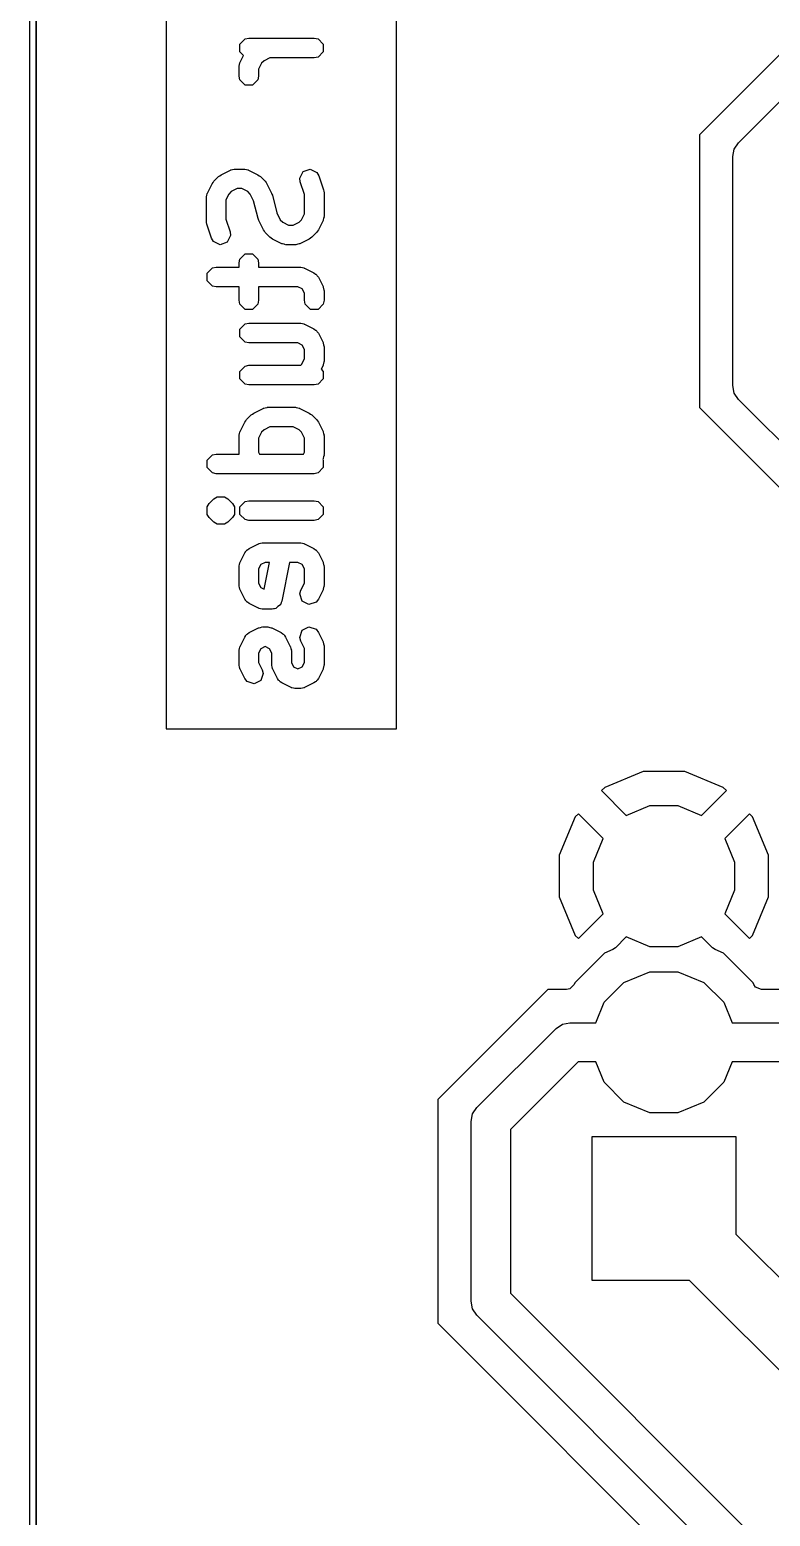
# Model space of a CAD drawing. Header units: millimetres. Extents: x 102.9 to 147, y -135 to -49.9.
# Drawn here: x 102.95 to 114.27, y -115.79 to -93.06 of the extents above; entities that cross this region are included whole.
import ezdxf

# ---------------------------------------------------------------- set-up
doc = ezdxf.new("R2010")
doc.units = ezdxf.units.MM
doc.layers.add('B.Cu', color=153, linetype='CONTINUOUS', true_color=0x4d7fc4)

msp = doc.modelspace()

# ---------------------------------------------------------------- linework, layer by layer
at = {"layer": 'B.Cu', "linetype": 'CONTINUOUS'}
for p, q in [((102.95, -135), (102.95, -50)), ((103.05, -50.05), (103.05, -134.95)), ((103.0505, -103.7484), (103.0505, -60.180048)), ((105.035509, -70.717764), (105.035509, -103.7484)), ((108.559328, -103.7484), (108.559328, -91.351738)), ((106.162246, -93.282821), (106.243425, -93.201642)), ((106.162246, -93.397627), (106.162246, -93.282821)), ((106.218934, -93.454315), (106.162246, -93.397627)), ((106.243425, -93.201642), (106.300828, -93.190224)), ((106.300828, -93.190224), (107.300828, -93.190224)), ((107.300828, -93.190224), (107.358231, -93.201642)), ((107.358231, -93.201642), (107.43941, -93.282821)), ((107.43941, -93.397627), (107.358231, -93.478806)), ((107.43941, -93.282821), (107.43941, -93.397627)), ((106.150828, -93.625939), (106.152293, -93.618571)), ((106.150828, -93.768796), (106.150828, -93.625939)), ((106.151205, -93.615306), (106.157555, -93.592116)), ((106.152293, -93.618571), (106.151205, -93.615306)), ((106.157555, -93.592116), (106.162246, -93.568536)), ((106.162246, -93.568536), (106.164679, -93.566102)), ((106.164679, -93.566102), (106.166664, -93.558857)), ((106.166664, -93.558857), (106.218934, -93.454315)), ((106.495535, -93.571934), (106.450828, -93.661349)), ((106.532539, -93.53493), (106.495535, -93.571934)), ((106.621952, -93.490224), (106.532539, -93.53493)), ((107.300828, -93.490224), (106.621952, -93.490224)), ((107.358231, -93.478806), (107.300828, -93.490224)), ((114.455107, -93.4015), (113.1915, -94.665107)), ((106.162246, -93.826199), (106.150828, -93.768796)), ((106.243425, -93.907378), (106.162246, -93.826199)), ((106.43941, -93.826199), (106.358231, -93.907378)), ((106.450828, -93.768796), (106.43941, -93.826199)), ((106.450828, -93.661349), (106.450828, -93.768796)), ((106.358231, -93.907378), (106.243425, -93.907378)), ((113.787868, -94.787868), (114.577868, -93.997868)), ((113.1915, -94.665107), (113.1915, -98.834892)), ((113.7, -95), (113.722836, -94.885195)), ((113.722836, -94.885195), (113.787868, -94.787868)), ((105.876603, -95.277488), (106.019461, -95.20606)), ((106.019461, -95.20606), (106.026704, -95.204076)), ((106.026704, -95.204076), (106.029139, -95.201642)), ((106.029139, -95.201642), (106.052723, -95.19695)), ((106.052723, -95.19695), (106.07591, -95.190601)), ((106.07591, -95.190601), (106.079175, -95.191689)), ((106.079175, -95.191689), (106.086542, -95.190224)), ((106.086542, -95.190224), (106.2294, -95.190224)), ((106.2294, -95.190224), (106.236767, -95.191689)), ((106.236767, -95.191689), (106.240033, -95.190601)), ((106.240033, -95.190601), (106.263222, -95.196951)), ((106.263222, -95.196951), (106.286803, -95.201642)), ((106.286803, -95.201642), (106.289236, -95.204075)), ((106.289236, -95.204075), (106.296482, -95.20606)), ((106.296482, -95.20606), (106.439339, -95.277488)), ((107.13112, -95.226906), (107.240034, -95.190601)), ((107.240034, -95.190601), (107.342718, -95.241944)), ((113.7, -98.5), (113.7, -95)), ((105.666664, -95.558856), (105.738093, -95.415999)), ((105.738093, -95.415999), (105.752832, -95.397006)), ((105.752832, -95.397006), (105.76619, -95.377016)), ((105.76619, -95.377016), (105.837618, -95.305587)), ((105.837618, -95.305587), (105.85761, -95.292227)), ((105.85761, -95.292227), (105.876603, -95.277488)), ((106.439339, -95.277488), (106.458331, -95.292227)), ((106.458331, -95.292227), (106.478324, -95.305587)), ((106.478324, -95.305587), (106.549752, -95.377016)), ((106.549752, -95.377016), (106.563109, -95.397006)), ((106.563109, -95.397006), (106.577849, -95.415999)), ((106.577849, -95.415999), (106.649278, -95.558855)), ((107.079777, -95.32959), (107.13112, -95.226906)), ((107.087097, -95.387658), (107.079777, -95.32959)), ((107.150828, -95.578852), (107.087097, -95.387658)), ((107.342718, -95.241944), (107.371703, -95.29279)), ((107.371703, -95.29279), (107.443131, -95.507076)), ((105.650828, -95.625938), (105.652293, -95.61857)), ((105.650828, -95.983081), (105.650828, -95.625938)), ((105.651205, -95.615305), (105.657555, -95.592115)), ((105.652293, -95.61857), (105.651205, -95.615305)), ((105.657555, -95.592115), (105.662246, -95.568535)), ((105.662246, -95.568535), (105.664679, -95.566101)), ((105.664679, -95.566101), (105.666664, -95.558856)), ((105.995535, -95.571933), (105.950828, -95.661348)), ((105.950828, -95.661348), (105.950828, -95.95874)), ((106.032539, -95.534929), (105.995535, -95.571933)), ((106.121952, -95.490224), (106.032539, -95.534929)), ((106.19399, -95.490224), (106.121952, -95.490224)), ((106.283401, -95.534929), (106.19399, -95.490224)), ((106.320406, -95.571934), (106.283401, -95.534929)), ((106.373586, -95.678294), (106.320406, -95.571934)), ((106.649278, -95.558855), (106.653618, -95.574705)), ((106.653618, -95.574705), (106.660635, -95.589558)), ((106.660635, -95.589558), (106.728069, -95.859296)), ((107.150828, -95.876242), (107.150828, -95.578852)), ((107.443131, -95.507076), (107.446138, -95.530934)), ((107.446138, -95.530934), (107.450828, -95.55451)), ((107.450828, -95.55451), (107.450828, -95.911652)), ((106.441021, -95.948032), (106.373586, -95.678294)), ((106.728069, -95.859296), (106.781248, -95.965655)), ((107.106122, -95.965654), (107.150828, -95.876242)), ((105.655519, -96.006664), (105.650828, -95.983081)), ((105.658526, -96.030515), (105.655519, -96.006664)), ((105.729954, -96.244801), (105.658526, -96.030515)), ((105.950828, -95.95874), (106.014559, -96.149932)), ((106.448037, -95.962885), (106.441021, -95.948032)), ((106.452378, -95.978734), (106.448037, -95.962885)), ((106.523807, -96.121592), (106.452378, -95.978734)), ((106.538546, -96.140584), (106.523807, -96.121592)), ((106.781248, -95.965655), (106.818253, -96.002659)), ((106.818253, -96.002659), (106.907667, -96.047367)), ((106.907667, -96.047367), (106.979704, -96.047367)), ((106.979704, -96.047367), (107.069118, -96.002659)), ((107.069118, -96.002659), (107.106122, -95.965654)), ((107.363564, -96.121591), (107.348824, -96.140583)), ((107.434993, -95.978733), (107.363564, -96.121591)), ((107.436976, -95.971488), (107.434993, -95.978733)), ((107.43941, -95.969055), (107.436976, -95.971488)), ((107.4441, -95.945476), (107.43941, -95.969055)), ((107.450451, -95.922284), (107.4441, -95.945476)), ((107.450828, -95.911652), (107.449362, -95.919018)), ((107.449362, -95.919018), (107.450451, -95.922284)), ((105.758939, -96.295648), (105.729954, -96.244801)), ((105.861623, -96.34699), (105.758939, -96.295648)), ((105.970538, -96.310685), (105.861623, -96.34699)), ((106.02188, -96.208), (105.970538, -96.310685)), ((106.014559, -96.149932), (106.02188, -96.208)), ((106.551906, -96.160577), (106.538546, -96.140584)), ((106.623335, -96.232005), (106.551906, -96.160577)), ((106.643325, -96.245362), (106.623335, -96.232005)), ((106.662318, -96.260102), (106.643325, -96.245362)), ((106.805174, -96.331531), (106.662318, -96.260102)), ((106.81242, -96.333515), (106.805174, -96.331531)), ((106.814854, -96.335949), (106.81242, -96.333515)), ((106.83843, -96.340638), (106.814854, -96.335949)), ((106.861623, -96.34699), (106.83843, -96.340638)), ((106.864888, -96.345901), (106.861623, -96.34699)), ((106.872257, -96.347367), (106.864888, -96.345901)), ((107.015114, -96.347367), (106.872257, -96.347367)), ((107.022481, -96.345901), (107.015114, -96.347367)), ((107.025747, -96.34699), (107.022481, -96.345901)), ((107.048936, -96.340639), (107.025747, -96.34699)), ((107.072517, -96.335949), (107.048936, -96.340639)), ((107.07495, -96.333515), (107.072517, -96.335949)), ((107.082196, -96.331531), (107.07495, -96.333515)), ((107.225053, -96.260102), (107.082196, -96.331531)), ((107.244045, -96.245362), (107.225053, -96.260102)), ((107.264036, -96.232005), (107.244045, -96.245362)), ((107.335465, -96.160577), (107.264036, -96.232005)), ((107.348824, -96.140583), (107.335465, -96.160577)), ((106.150828, -96.625938), (106.162246, -96.568535)), ((106.162246, -96.568535), (106.243425, -96.487356)), ((106.243425, -96.487356), (106.358231, -96.487356)), ((106.358231, -96.487356), (106.43941, -96.568535)), ((106.43941, -96.568535), (106.450828, -96.625938)), ((105.662246, -96.78282), (105.743425, -96.701641)), ((105.662246, -96.897626), (105.662246, -96.78282)), ((105.743425, -96.701641), (105.800828, -96.690223)), ((105.800828, -96.690223), (106.150828, -96.690223)), ((106.150828, -96.690223), (106.150828, -96.625938)), ((106.450828, -96.625938), (106.450828, -96.690223)), ((106.450828, -96.690223), (107.086542, -96.690223)), ((107.086542, -96.690223), (107.093909, -96.691688)), ((107.093909, -96.691688), (107.097175, -96.6906)), ((107.097175, -96.6906), (107.120364, -96.69695)), ((107.120364, -96.69695), (107.143945, -96.701641)), ((107.143945, -96.701641), (107.146378, -96.704074)), ((107.146378, -96.704074), (107.153624, -96.706059)), ((107.153624, -96.706059), (107.296482, -96.777488)), ((107.296482, -96.777488), (107.320075, -96.795799)), ((107.320075, -96.795799), (107.32768, -96.798334)), ((107.32768, -96.798334), (107.334251, -96.8068)), ((107.334251, -96.8068), (107.342718, -96.813372)), ((105.743425, -96.978805), (105.662246, -96.897626)), ((105.800828, -96.990223), (105.743425, -96.978805)), ((106.150828, -96.990223), (105.800828, -96.990223)), ((106.150828, -97.197366), (106.150828, -96.990223)), ((107.051132, -96.990223), (106.450828, -96.990223)), ((106.450828, -96.990223), (106.450828, -97.197366)), ((107.117596, -97.023455), (107.051132, -96.990223)), ((107.150828, -97.089918), (107.117596, -97.023455)), ((107.342718, -96.813372), (107.345252, -96.820976)), ((107.345252, -96.820976), (107.363564, -96.84457)), ((107.363564, -96.84457), (107.434992, -96.987428)), ((107.434992, -96.987428), (107.436975, -96.994671)), ((107.436975, -96.994671), (107.43941, -96.997106)), ((107.43941, -96.997106), (107.444101, -97.02069)), ((107.444101, -97.02069), (107.450451, -97.043877)), ((106.162246, -97.254769), (106.150828, -97.197366)), ((106.243425, -97.335948), (106.162246, -97.254769)), ((106.43941, -97.254769), (106.358231, -97.335948)), ((106.450828, -97.197366), (106.43941, -97.254769)), ((107.150828, -97.197366), (107.150828, -97.089918)), ((107.162246, -97.254769), (107.150828, -97.197366)), ((107.243425, -97.335948), (107.162246, -97.254769)), ((107.43941, -97.254769), (107.358231, -97.335948)), ((107.450828, -97.197366), (107.43941, -97.254769)), ((107.450451, -97.043877), (107.449362, -97.047142)), ((107.449362, -97.047142), (107.450828, -97.054509)), ((107.450828, -97.054509), (107.450828, -97.197366)), ((106.358231, -97.335948), (106.243425, -97.335948)), ((107.358231, -97.335948), (107.243425, -97.335948)), ((106.162246, -97.639963), (106.243425, -97.558784)), ((106.162246, -97.754769), (106.162246, -97.639963)), ((106.243425, -97.558784), (106.300828, -97.547366)), ((106.300828, -97.547366), (107.086542, -97.547366)), ((107.086542, -97.547366), (107.093909, -97.548831)), ((107.093909, -97.548831), (107.097175, -97.547743)), ((107.097175, -97.547743), (107.120364, -97.554093)), ((107.120364, -97.554093), (107.143945, -97.558784)), ((107.143945, -97.558784), (107.146378, -97.561217)), ((107.146378, -97.561217), (107.153624, -97.563202)), ((107.153624, -97.563202), (107.296482, -97.634631)), ((107.296482, -97.634631), (107.320075, -97.652942)), ((107.320075, -97.652942), (107.32768, -97.655477)), ((107.32768, -97.655477), (107.334251, -97.663943)), ((107.334251, -97.663943), (107.342718, -97.670515)), ((107.342718, -97.670515), (107.345252, -97.678119)), ((107.345252, -97.678119), (107.363564, -97.701713)), ((107.363564, -97.701713), (107.434992, -97.844571)), ((106.243425, -97.835948), (106.162246, -97.754769)), ((106.300828, -97.847366), (106.243425, -97.835948)), ((107.051132, -97.847366), (106.300828, -97.847366)), ((107.117596, -97.880598), (107.051132, -97.847366)), ((107.150828, -97.947061), (107.117596, -97.880598)), ((107.434992, -97.844571), (107.436975, -97.851814)), ((107.436975, -97.851814), (107.43941, -97.854249)), ((107.43941, -97.854249), (107.444101, -97.877833)), ((107.444101, -97.877833), (107.450451, -97.90102)), ((107.450451, -97.90102), (107.449362, -97.904285)), ((107.449362, -97.904285), (107.450828, -97.911652)), ((107.450828, -97.911652), (107.450828, -98.125938)), ((107.106121, -98.179941), (107.150828, -98.090528)), ((107.150828, -98.090528), (107.150828, -97.947061)), ((107.444101, -98.159756), (107.43941, -98.183341)), ((107.450451, -98.13657), (107.444101, -98.159756)), ((107.450828, -98.125938), (107.449362, -98.133304)), ((107.449362, -98.133304), (107.450451, -98.13657)), ((106.162246, -98.282821), (106.243425, -98.201642)), ((106.162246, -98.397627), (106.162246, -98.282821)), ((106.243425, -98.478806), (106.162246, -98.397627)), ((106.243425, -98.201642), (106.300828, -98.190224)), ((106.300828, -98.190224), (107.095839, -98.190224)), ((107.095839, -98.190224), (107.106121, -98.179941)), ((107.43941, -98.397627), (107.358231, -98.478806)), ((107.434992, -98.193019), (107.40653, -98.249941)), ((107.40653, -98.249941), (107.43941, -98.282821)), ((107.436975, -98.185775), (107.434992, -98.193019)), ((107.43941, -98.183341), (107.436975, -98.185775)), ((107.43941, -98.282821), (107.43941, -98.397627)), ((106.300828, -98.490224), (106.243425, -98.478806)), ((107.300828, -98.490224), (106.300828, -98.490224)), ((107.358231, -98.478806), (107.300828, -98.490224)), ((113.722836, -98.614805), (113.7, -98.5)), ((113.787868, -98.712132), (113.722836, -98.614805)), ((106.376603, -98.920345), (106.519461, -98.848917)), ((106.519461, -98.848917), (106.526704, -98.846933)), ((106.526704, -98.846933), (106.529139, -98.844499)), ((106.529139, -98.844499), (106.552723, -98.839807)), ((106.552723, -98.839807), (106.57591, -98.833458)), ((106.57591, -98.833458), (106.579175, -98.834546)), ((106.579175, -98.834546), (106.586542, -98.833081)), ((106.586542, -98.833081), (107.015114, -98.833081)), ((107.015114, -98.833081), (107.022481, -98.834546)), ((107.022481, -98.834546), (107.025747, -98.833458)), ((107.025747, -98.833458), (107.048936, -98.839808)), ((107.048936, -98.839808), (107.072517, -98.844499)), ((107.072517, -98.844499), (107.07495, -98.846932)), ((107.07495, -98.846932), (107.082196, -98.848917)), ((107.082196, -98.848917), (107.225053, -98.920345)), ((113.1915, -98.834892), (113.682548, -99.32594)), ((114.787868, -99.712132), (113.787868, -98.712132)), ((106.166664, -99.201713), (106.238093, -99.058856)), ((106.238093, -99.058856), (106.252832, -99.039863)), ((106.252832, -99.039863), (106.26619, -99.019873)), ((106.26619, -99.019873), (106.337618, -98.948444)), ((106.337618, -98.948444), (106.35761, -98.935084)), ((106.35761, -98.935084), (106.376603, -98.920345)), ((107.225053, -98.920345), (107.244045, -98.935085)), ((107.244045, -98.935085), (107.264037, -98.948443)), ((107.264037, -98.948443), (107.335466, -99.019872)), ((107.335466, -99.019872), (107.348823, -99.039863)), ((107.348823, -99.039863), (107.363564, -99.058856)), ((107.363564, -99.058856), (107.434992, -99.201714)), ((106.150828, -99.268795), (106.152293, -99.261427)), ((106.150828, -99.547367), (106.150828, -99.268795)), ((106.151205, -99.258162), (106.157555, -99.234972)), ((106.152293, -99.261427), (106.151205, -99.258162)), ((106.157555, -99.234972), (106.162246, -99.211392)), ((106.162246, -99.211392), (106.164679, -99.208958)), ((106.164679, -99.208958), (106.166664, -99.201713)), ((106.495535, -99.21479), (106.450828, -99.304205)), ((106.450828, -99.304205), (106.450828, -99.519099)), ((106.532539, -99.177786), (106.495535, -99.21479)), ((106.621952, -99.133081), (106.532539, -99.177786)), ((106.979704, -99.133081), (106.621952, -99.133081)), ((107.069116, -99.177786), (106.979704, -99.133081)), ((107.106121, -99.214791), (107.069116, -99.177786)), ((107.150828, -99.304204), (107.106121, -99.214791)), ((107.150828, -99.519099), (107.150828, -99.304204)), ((107.434992, -99.201714), (107.436975, -99.208957)), ((107.436975, -99.208957), (107.43941, -99.211392)), ((107.43941, -99.211392), (107.444101, -99.234976)), ((107.444101, -99.234976), (107.450451, -99.258163)), ((107.450451, -99.258163), (107.449362, -99.261428)), ((107.449362, -99.261428), (107.450828, -99.268795)), ((107.450828, -99.268795), (107.450828, -99.554509)), ((106.450828, -99.519099), (106.464962, -99.547367)), ((107.136695, -99.547367), (107.150828, -99.519099)), ((113.682548, -99.32594), (113.68255, -99.325941)), ((113.68255, -99.325941), (114.174058, -99.817449)), ((105.662246, -99.639964), (105.743425, -99.558785)), ((105.662246, -99.75477), (105.662246, -99.639964)), ((105.743425, -99.835949), (105.662246, -99.75477)), ((105.743425, -99.558785), (105.800828, -99.547367)), ((105.800828, -99.547367), (106.150828, -99.547367)), ((106.464962, -99.547367), (107.136695, -99.547367)), ((107.43941, -99.75477), (107.358231, -99.835949)), ((107.434993, -99.62159), (107.43034, -99.630894)), ((107.43034, -99.630894), (107.43941, -99.639964)), ((107.436976, -99.614345), (107.434993, -99.62159)), ((107.43941, -99.611912), (107.436976, -99.614345)), ((107.4441, -99.588333), (107.43941, -99.611912)), ((107.43941, -99.639964), (107.43941, -99.75477)), ((107.450451, -99.565141), (107.4441, -99.588333)), ((107.450828, -99.554509), (107.449362, -99.561875)), ((107.449362, -99.561875), (107.450451, -99.565141)), ((105.800828, -99.847367), (105.743425, -99.835949)), ((107.300828, -99.847367), (105.800828, -99.847367)), ((107.358231, -99.835949), (107.300828, -99.847367)), ((114.174058, -99.817449), (114.174059, -99.817451)), ((114.174059, -99.817451), (114.1915, -99.834892)), ((114.1915, -99.834892), (114.665108, -100.3085)), ((105.766192, -100.234157), (105.814856, -100.201641)), ((105.814856, -100.201641), (105.92966, -100.201642)), ((105.92966, -100.201642), (105.929662, -100.201644)), ((105.929662, -100.201644), (105.978323, -100.234158)), ((105.662245, -100.469053), (105.662246, -100.354249)), ((105.662246, -100.354249), (105.694763, -100.305585)), ((105.694763, -100.305585), (105.766192, -100.234157)), ((105.978323, -100.234158), (106.049751, -100.305586)), ((106.049751, -100.305586), (106.082267, -100.354249)), ((106.082267, -100.354249), (106.082268, -100.469053)), ((106.162246, -100.354249), (106.243425, -100.27307)), ((106.162246, -100.469055), (106.162246, -100.354249)), ((106.243425, -100.27307), (106.300828, -100.261652)), ((106.300828, -100.261652), (107.300828, -100.261652)), ((107.300828, -100.261652), (107.358231, -100.27307)), ((107.358231, -100.27307), (107.43941, -100.354249)), ((107.43941, -100.354249), (107.43941, -100.469055)), ((105.662246, -100.469054), (105.662245, -100.469053)), ((105.662246, -100.469055), (105.662246, -100.469054)), ((105.662248, -100.469057), (105.662246, -100.469055)), ((105.694762, -100.517718), (105.662248, -100.469057)), ((105.766191, -100.589147), (105.694762, -100.517718)), ((105.814855, -100.621663), (105.766191, -100.589147)), ((105.814856, -100.621664), (105.814855, -100.621663)), ((105.92966, -100.621663), (105.814856, -100.621664)), ((105.978324, -100.589146), (105.92966, -100.621663)), ((106.049752, -100.517717), (105.978324, -100.589146)), ((106.082268, -100.469053), (106.049752, -100.517717)), ((106.243425, -100.550234), (106.162246, -100.469055)), ((106.300828, -100.561652), (106.243425, -100.550234)), ((107.300828, -100.561652), (106.300828, -100.561652)), ((107.358231, -100.550234), (107.300828, -100.561652)), ((107.43941, -100.469055), (107.358231, -100.550234)), ((106.166664, -101.201714), (106.238093, -101.058856)), ((106.238093, -101.058856), (106.256404, -101.035262)), ((106.256404, -101.035262), (106.258939, -101.027658)), ((106.258939, -101.027658), (106.267405, -101.021086)), ((106.267405, -101.021086), (106.273977, -101.01262)), ((106.273977, -101.01262), (106.281581, -101.010085)), ((106.281581, -101.010085), (106.305175, -100.991774)), ((106.305175, -100.991774), (106.448033, -100.920346)), ((106.448033, -100.920346), (106.455276, -100.918362)), ((106.455276, -100.918362), (106.457711, -100.915928)), ((106.457711, -100.915928), (106.481295, -100.911236)), ((106.481295, -100.911236), (106.504482, -100.904887)), ((106.504482, -100.904887), (106.507747, -100.905975)), ((106.507747, -100.905975), (106.515114, -100.90451)), ((106.515114, -100.90451), (107.086542, -100.90451)), ((107.086542, -100.90451), (107.093908, -100.905975)), ((107.093908, -100.905975), (107.097174, -100.904887)), ((107.097174, -100.904887), (107.12036, -100.911236)), ((107.12036, -100.911236), (107.143945, -100.915928)), ((107.143945, -100.915928), (107.146379, -100.918362)), ((107.146379, -100.918362), (107.153623, -100.920346)), ((107.153623, -100.920346), (107.296482, -100.991774)), ((107.296482, -100.991774), (107.320076, -101.010084)), ((107.320076, -101.010084), (107.327681, -101.01262)), ((107.327681, -101.01262), (107.334251, -101.021086)), ((107.334251, -101.021086), (107.342718, -101.027657)), ((107.342718, -101.027657), (107.345253, -101.035262)), ((107.345253, -101.035262), (107.363564, -101.058857)), ((107.363564, -101.058857), (107.434993, -101.201715)), ((106.150828, -101.268796), (106.152293, -101.261428)), ((106.150828, -101.55451), (106.150828, -101.268796)), ((106.151205, -101.258163), (106.157555, -101.234973)), ((106.152293, -101.261428), (106.151205, -101.258163)), ((106.157555, -101.234973), (106.162246, -101.211393)), ((106.162246, -101.211393), (106.164679, -101.208959)), ((106.164679, -101.208959), (106.166664, -101.201714)), ((106.48406, -101.237741), (106.450828, -101.304206)), ((106.450828, -101.304206), (106.450828, -101.519099)), ((106.550524, -101.20451), (106.48406, -101.237741)), ((106.536411, -101.611739), (106.617858, -101.20451)), ((106.617858, -101.20451), (106.550524, -101.20451)), ((106.923798, -101.20451), (106.805058, -101.798213)), ((107.051133, -101.20451), (106.923798, -101.20451)), ((107.117597, -101.237742), (107.051133, -101.20451)), ((107.150828, -101.304205), (107.117597, -101.237742)), ((107.150828, -101.5191), (107.150828, -101.304205)), ((107.434993, -101.201715), (107.436976, -101.208959)), ((107.436976, -101.208959), (107.43941, -101.211393)), ((107.43941, -101.211393), (107.4441, -101.234971)), ((107.4441, -101.234971), (107.450451, -101.258164)), ((107.450451, -101.258164), (107.449362, -101.261429)), ((107.449362, -101.261429), (107.450828, -101.268796)), ((107.450828, -101.268796), (107.450828, -101.55451)), ((106.152293, -101.561877), (106.150828, -101.55451)), ((106.151205, -101.565143), (106.152293, -101.561877)), ((106.157555, -101.588332), (106.151205, -101.565143)), ((106.450828, -101.519099), (106.48406, -101.585564)), ((107.095236, -101.630285), (107.150828, -101.5191)), ((107.450451, -101.565142), (107.444101, -101.588328)), ((107.450828, -101.55451), (107.449362, -101.561876)), ((107.449362, -101.561876), (107.450451, -101.565142)), ((106.162246, -101.611913), (106.157555, -101.588332)), ((106.164679, -101.614346), (106.162246, -101.611913)), ((106.166664, -101.621592), (106.164679, -101.614346)), ((106.238093, -101.764449), (106.166664, -101.621592)), ((106.256402, -101.788041), (106.238093, -101.764449)), ((106.258938, -101.795647), (106.256402, -101.788041)), ((106.267405, -101.802218), (106.258938, -101.795647)), ((106.273977, -101.810686), (106.267405, -101.802218)), ((106.48406, -101.585564), (106.536411, -101.611739)), ((106.805058, -101.798213), (106.796553, -101.818685)), ((107.079777, -101.686734), (107.095236, -101.630285)), ((107.116082, -101.795647), (107.079777, -101.686734)), ((107.218767, -101.84699), (107.116082, -101.795647)), ((107.363564, -101.764449), (107.32768, -101.810685)), ((107.434992, -101.621591), (107.363564, -101.764449)), ((107.436975, -101.614347), (107.434992, -101.621591)), ((107.43941, -101.611913), (107.436975, -101.614347)), ((107.444101, -101.588328), (107.43941, -101.611913)), ((106.281582, -101.813221), (106.273977, -101.810686)), ((106.305175, -101.831531), (106.281582, -101.813221)), ((106.448031, -101.90296), (106.305175, -101.831531)), ((106.455277, -101.904944), (106.448031, -101.90296)), ((106.457711, -101.907378), (106.455277, -101.904944)), ((106.481287, -101.912067), (106.457711, -101.907378)), ((106.50448, -101.918419), (106.481287, -101.912067)), ((106.507745, -101.91733), (106.50448, -101.918419)), ((106.515114, -101.918796), (106.507745, -101.91733)), ((106.657971, -101.918796), (106.515114, -101.918796)), ((106.679715, -101.91447), (106.657971, -101.918796)), ((106.687081, -101.915944), (106.679715, -101.91447)), ((106.693362, -101.911756), (106.687081, -101.915944)), ((106.715374, -101.907378), (106.693362, -101.911756)), ((106.746262, -101.87649), (106.715374, -101.907378)), ((106.782604, -101.852262), (106.746262, -101.87649)), ((106.791213, -101.831538), (106.782604, -101.852262)), ((106.796553, -101.826199), (106.791213, -101.831538)), ((106.796553, -101.818685), (106.796553, -101.826199)), ((107.32768, -101.810685), (107.218767, -101.84699)), ((106.305175, -102.277488), (106.448033, -102.20606)), ((106.448033, -102.20606), (106.455276, -102.204076)), ((106.455276, -102.204076), (106.457711, -102.201642)), ((106.457711, -102.201642), (106.481295, -102.19695)), ((106.481295, -102.19695), (106.504482, -102.190601)), ((106.504482, -102.190601), (106.507747, -102.191689)), ((106.507747, -102.191689), (106.515114, -102.190224)), ((106.515114, -102.190224), (106.586542, -102.190224)), ((106.586542, -102.190224), (106.593908, -102.191689)), ((106.593908, -102.191689), (106.597174, -102.190601)), ((106.597174, -102.190601), (106.62036, -102.19695)), ((106.62036, -102.19695), (106.643945, -102.201642)), ((106.643945, -102.201642), (106.646379, -102.204076)), ((106.646379, -102.204076), (106.653623, -102.20606)), ((106.653623, -102.20606), (106.796482, -102.277488)), ((107.079777, -102.350857), (107.116082, -102.241944)), ((107.116082, -102.241944), (107.218767, -102.190601)), ((107.218767, -102.190601), (107.32768, -102.226906)), ((107.32768, -102.226906), (107.363564, -102.273142)), ((106.164679, -102.494673), (106.166664, -102.487428)), ((106.166664, -102.487428), (106.238093, -102.34457)), ((106.238093, -102.34457), (106.256404, -102.320976)), ((106.256404, -102.320976), (106.258939, -102.313372)), ((106.258939, -102.313372), (106.267405, -102.3068)), ((106.267405, -102.3068), (106.273977, -102.298334)), ((106.273977, -102.298334), (106.281581, -102.295799)), ((106.281581, -102.295799), (106.305175, -102.277488)), ((106.550524, -102.490224), (106.48406, -102.523455)), ((106.551133, -102.490224), (106.550524, -102.490224)), ((106.617597, -102.523456), (106.551133, -102.490224)), ((106.796482, -102.277488), (106.820076, -102.295798)), ((106.820076, -102.295798), (106.827681, -102.298334)), ((106.827681, -102.298334), (106.834251, -102.3068)), ((106.834251, -102.3068), (106.842718, -102.313371)), ((106.842718, -102.313371), (106.845253, -102.320976)), ((106.845253, -102.320976), (106.863564, -102.344571)), ((106.863564, -102.344571), (106.934993, -102.487429)), ((106.934993, -102.487429), (106.936976, -102.494673)), ((107.095236, -102.407306), (107.079777, -102.350857)), ((107.150828, -102.51849), (107.095236, -102.407306)), ((107.363564, -102.273142), (107.434992, -102.416)), ((107.434992, -102.416), (107.436975, -102.423243)), ((107.436975, -102.423243), (107.43941, -102.425678)), ((107.43941, -102.425678), (107.444101, -102.449262)), ((107.444101, -102.449262), (107.450451, -102.472449)), ((107.450451, -102.472449), (107.449362, -102.475714)), ((107.449362, -102.475714), (107.450828, -102.483081)), ((107.450828, -102.483081), (107.450828, -102.768795)), ((106.150828, -102.55451), (106.152293, -102.547142)), ((106.150828, -102.768795), (106.150828, -102.55451)), ((106.151205, -102.543877), (106.157555, -102.520687)), ((106.152293, -102.547142), (106.151205, -102.543877)), ((106.157555, -102.520687), (106.162246, -102.497107)), ((106.162246, -102.497107), (106.164679, -102.494673)), ((106.48406, -102.523455), (106.450828, -102.58992)), ((106.450828, -102.58992), (106.450828, -102.733384)), ((106.650828, -102.589919), (106.617597, -102.523456)), ((106.650828, -102.768795), (106.650828, -102.589919)), ((106.936976, -102.494673), (106.93941, -102.497107)), ((106.93941, -102.497107), (106.9441, -102.520685)), ((106.9441, -102.520685), (106.950451, -102.543878)), ((106.950451, -102.543878), (106.949362, -102.547143)), ((106.949362, -102.547143), (106.950828, -102.55451)), ((106.950828, -102.55451), (106.950828, -102.733384)), ((107.150828, -102.733385), (107.150828, -102.51849)), ((106.152293, -102.776162), (106.150828, -102.768795)), ((106.151205, -102.779428), (106.152293, -102.776162)), ((106.157555, -102.802617), (106.151205, -102.779428)), ((106.162246, -102.826198), (106.157555, -102.802617)), ((106.164679, -102.828631), (106.162246, -102.826198)), ((106.166664, -102.835877), (106.164679, -102.828631)), ((106.238093, -102.978734), (106.166664, -102.835877)), ((106.450828, -102.733384), (106.506421, -102.844569)), ((106.52188, -102.901018), (106.485576, -103.009932)), ((106.506421, -102.844569), (106.52188, -102.901018)), ((106.652293, -102.776162), (106.650828, -102.768795)), ((106.651205, -102.779428), (106.652293, -102.776162)), ((106.657555, -102.802617), (106.651205, -102.779428)), ((106.662246, -102.826198), (106.657555, -102.802617)), ((106.664679, -102.828631), (106.662246, -102.826198)), ((106.666664, -102.835877), (106.664679, -102.828631)), ((106.738093, -102.978734), (106.666664, -102.835877)), ((106.950828, -102.733384), (106.98406, -102.799849)), ((106.98406, -102.799849), (107.050524, -102.833081)), ((107.050524, -102.833081), (107.051132, -102.833081)), ((107.051132, -102.833081), (107.117596, -102.799848)), ((107.117596, -102.799848), (107.150828, -102.733385)), ((107.434992, -102.835876), (107.363564, -102.978734)), ((107.436975, -102.828632), (107.434992, -102.835876)), ((107.43941, -102.826198), (107.436975, -102.828632)), ((107.444101, -102.802613), (107.43941, -102.826198)), ((107.450451, -102.779427), (107.444101, -102.802613)), ((107.450828, -102.768795), (107.449362, -102.776161)), ((107.449362, -102.776161), (107.450451, -102.779427)), ((106.273977, -103.024971), (106.238093, -102.978734)), ((106.38289, -103.061275), (106.273977, -103.024971)), ((106.485576, -103.009932), (106.38289, -103.061275)), ((106.756402, -103.002326), (106.738093, -102.978734)), ((106.758938, -103.009932), (106.756402, -103.002326)), ((106.767405, -103.016503), (106.758938, -103.009932)), ((106.773977, -103.024971), (106.767405, -103.016503)), ((106.781582, -103.027506), (106.773977, -103.024971)), ((106.805175, -103.045816), (106.781582, -103.027506)), ((106.948031, -103.117245), (106.805175, -103.045816)), ((106.955277, -103.119229), (106.948031, -103.117245)), ((106.957711, -103.121663), (106.955277, -103.119229)), ((106.981287, -103.126352), (106.957711, -103.121663)), ((107.00448, -103.132704), (106.981287, -103.126352)), ((107.007745, -103.131615), (107.00448, -103.132704)), ((107.015114, -103.133081), (107.007745, -103.131615)), ((107.086542, -103.133081), (107.015114, -103.133081)), ((107.093909, -103.131615), (107.086542, -103.133081)), ((107.097175, -103.132704), (107.093909, -103.131615)), ((107.120364, -103.126353), (107.097175, -103.132704)), ((107.143945, -103.121663), (107.120364, -103.126353)), ((107.146378, -103.119229), (107.143945, -103.121663)), ((107.153624, -103.117245), (107.146378, -103.119229)), ((107.296482, -103.045816), (107.153624, -103.117245)), ((107.320075, -103.027504), (107.296482, -103.045816)), ((107.32768, -103.02497), (107.320075, -103.027504)), ((107.334251, -103.016503), (107.32768, -103.02497)), ((107.342718, -103.009932), (107.334251, -103.016503)), ((107.345252, -103.002327), (107.342718, -103.009932)), ((107.363564, -102.978734), (107.345252, -103.002327)), ((103.0505, -104.691852), (103.0505, -103.7484)), ((105.035509, -103.7484), (108.559328, -103.7484)), ((112.330271, -104.4), (111.742205, -104.643585)), ((112.966794, -104.4), (112.330271, -104.4)), ((113.55486, -104.643585), (112.966794, -104.4)), ((103.0505, -105.681738), (103.0505, -104.691852)), ((111.742204, -104.643586), (111.693939, -104.691852)), ((111.693939, -104.691852), (112.072806, -105.070719)), ((111.742205, -104.643585), (111.742204, -104.643586)), ((113.224259, -105.070719), (113.603127, -104.691852)), ((113.603127, -104.691852), (113.55486, -104.643585)), ((112.072806, -105.070719), (112.433934, -104.921136)), ((112.433934, -104.921136), (112.863132, -104.921136)), ((112.863132, -104.921136), (113.224259, -105.070719)), ((111.292118, -105.093672), (111.048533, -105.681738)), ((111.292119, -105.093671), (111.292118, -105.093672)), ((111.340385, -105.045406), (111.292119, -105.093671)), ((111.719252, -105.424273), (111.340385, -105.045406)), ((113.956681, -105.045406), (113.577813, -105.424273)), ((114.004947, -105.093672), (113.956681, -105.045406)), ((114.248532, -105.681738), (114.004947, -105.093672)), ((111.569669, -105.785401), (111.719252, -105.424273)), ((113.577813, -105.424273), (113.727397, -105.785401)), ((103.0505, -133.438514), (103.0505, -105.681738)), ((111.048533, -105.681738), (111.048533, -106.318261)), ((111.569669, -106.214599), (111.569669, -105.785401)), ((113.727397, -105.785401), (113.727397, -106.214599)), ((114.248533, -105.681741), (114.248532, -105.681738)), ((114.248533, -106.318258), (114.248533, -105.681741)), ((111.048533, -106.318261), (111.292118, -106.906327)), ((111.719252, -106.575726), (111.569669, -106.214599)), ((113.727397, -106.214599), (113.577813, -106.575726)), ((114.004947, -106.906327), (114.248532, -106.318261)), ((114.248532, -106.318261), (114.248533, -106.318258)), ((111.340385, -106.954594), (111.719252, -106.575726)), ((113.577813, -106.575726), (113.956681, -106.954594)), ((111.292118, -106.906327), (111.340385, -106.954594)), ((112.072805, -106.929279), (111.905596, -107.096489)), ((112.433934, -107.078864), (112.072805, -106.929279)), ((113.224259, -106.92928), (112.863132, -107.078864)), ((113.391468, -107.096489), (113.224259, -106.92928)), ((113.956681, -106.954594), (114.004946, -106.906328)), ((114.004946, -106.906328), (114.004947, -106.906327)), ((111.737389, -107.176381), (111.284914, -107.628856)), ((111.865369, -107.123369), (111.737389, -107.176381)), ((111.905596, -107.096489), (111.865369, -107.123369)), ((112.863132, -107.078864), (112.433934, -107.078864)), ((113.431696, -107.123369), (113.391468, -107.096489)), ((113.559675, -107.17638), (113.431696, -107.123369)), ((114.012153, -107.628858), (113.559675, -107.17638)), ((112.037406, -107.625383), (112.433934, -107.461136)), ((112.433934, -107.461136), (112.863132, -107.461136)), ((112.863132, -107.461136), (113.25966, -107.625383)), ((111.274103, -107.654954), (111.206994, -107.722062)), ((111.284911, -107.62886), (111.274103, -107.654954)), ((111.284914, -107.628856), (111.284911, -107.62886)), ((111.733916, -107.928873), (112.037406, -107.625383)), ((113.25966, -107.625383), (113.56315, -107.928873)), ((114.012153, -107.628859), (114.012153, -107.628858)), ((114.012154, -107.62886), (114.012153, -107.628859)), ((114.022963, -107.654954), (114.012154, -107.62886)), ((114.049842, -107.695181), (114.022963, -107.654954)), ((114.137523, -107.7315), (114.049842, -107.695181)), ((110.875107, -107.7315), (109.1915, -109.415107)), ((111.159543, -107.7315), (110.875107, -107.7315)), ((111.206994, -107.722062), (111.159543, -107.7315)), ((111.605043, -108.24), (111.733916, -107.928873)), ((113.56315, -107.928873), (113.692023, -108.24)), ((115.085277, -107.7315), (114.137523, -107.7315)), ((109.787868, -109.537868), (110.997868, -108.327868)), ((110.997868, -108.327868), (111.095195, -108.262836)), ((111.095195, -108.262836), (111.21, -108.24)), ((111.21, -108.24), (111.605043, -108.24)), ((113.692023, -108.24), (115.530777, -108.24)), ((111.334264, -108.84), (110.3, -109.874264)), ((111.605043, -108.84), (111.334264, -108.84)), ((111.733916, -109.151127), (111.605043, -108.84)), ((113.692023, -108.84), (113.56315, -109.151127)), ((115.530777, -108.84), (113.692023, -108.84)), ((112.037406, -109.454617), (111.733916, -109.151127)), ((113.56315, -109.151127), (113.25966, -109.454617)), ((109.1915, -109.415107), (109.1915, -112.834892)), ((112.433934, -109.618864), (112.037406, -109.454617)), ((113.25966, -109.454617), (112.863132, -109.618864)), ((109.7, -109.75), (109.722836, -109.635195)), ((109.7, -112.5), (109.7, -109.75)), ((109.722836, -109.635195), (109.787868, -109.537868)), ((112.863132, -109.618864), (112.433934, -109.618864)), ((110.3, -109.874264), (110.3, -112.375736)), ((111.548533, -112.18), (111.548533, -109.98)), ((111.548533, -109.98), (113.748533, -109.98)), ((113.748533, -109.98), (113.748533, -111.472893)), ((113.748533, -111.472893), (116.77564, -114.5)), ((113.041427, -112.18), (111.548533, -112.18)), ((116.214979, -115.353553), (113.041427, -112.18)), ((110.3, -112.375736), (114.124264, -116.2)), ((109.722836, -112.614805), (109.7, -112.5)), ((109.787868, -112.712132), (109.722836, -112.614805)), ((113.787868, -116.712132), (109.787868, -112.712132)), ((109.1915, -112.834892), (109.682548, -113.32594)), ((109.682548, -113.32594), (109.68255, -113.325941)), ((109.68255, -113.325941), (113.174058, -116.817449))]:
    msp.add_line(p, q, dxfattribs=at)

doc.saveas('drawing.dxf')
